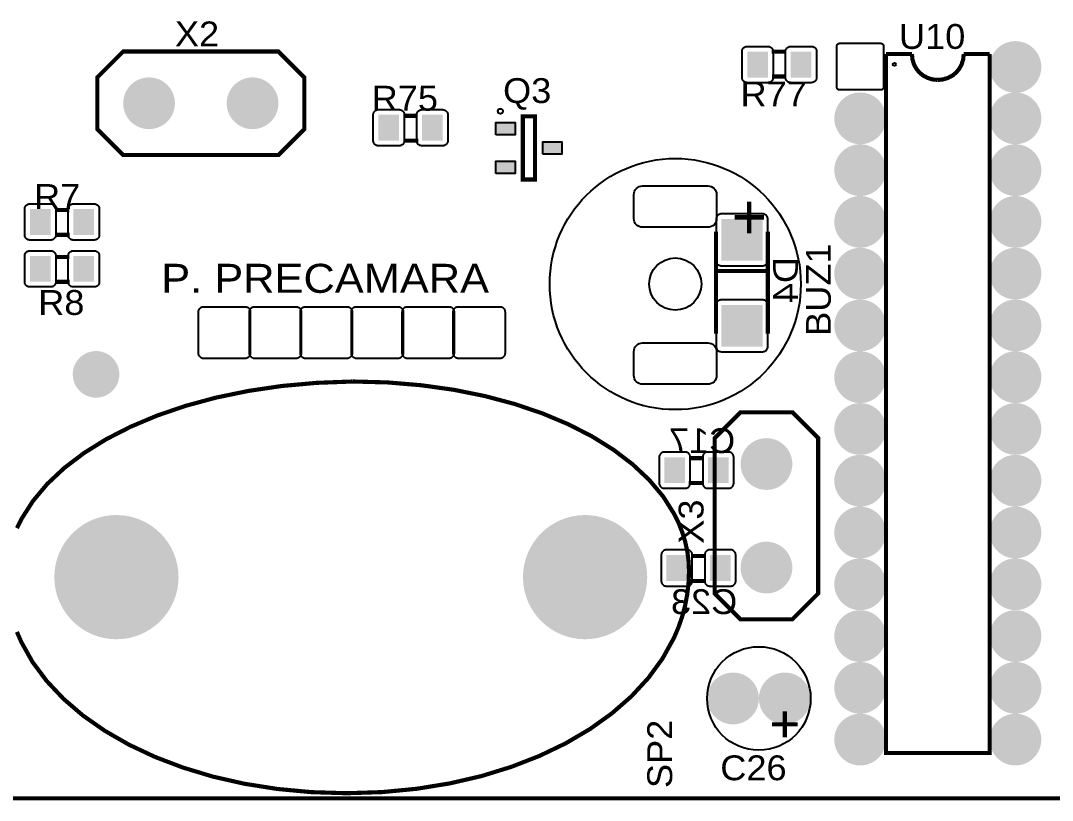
# Model space of a CAD drawing. Header units: inches. Extents: x 18.7 to 39.4, y 4.3 to 20.5.
# Drawn here: x 32.301 to 34.932, y 8.592 to 10.58 of the extents above; entities that cross this region are included whole.
import ezdxf

# ---------------------------------------------------------------- set-up
doc = ezdxf.new("R2010")
doc.units = ezdxf.units.IN
doc.header["$MEASUREMENT"] = 0
doc.styles.get("Standard").update_dxf_attribs({"font": 'arial.ttf'})

# ---------------------------------------------------------------- blocks, each defined once
blk = doc.blocks.new('RPAD')
blk.add_trace([(-0.5, -0.5), (-0.5, 0.5), (0.5, -0.5), (0.5, 0.5)])
blk = doc.blocks.new('EPAD')
at = {"const_width": 0.5}
blk.add_lwpolyline([(-0.25, 0, 1), (0.25, 0, 1)], format="xyb", close=True, dxfattribs=at)
blk = doc.blocks.new('NextionControlV4')
for points, const_width in [([(41.8232, 12.2592), (48.3286, 12.2592), (48.3286, 16.8025), (41.8232, 16.8025), (41.8232, 12.2592)], 0.008), ([(41.8232, 12.2592), (48.3286, 12.2592), (48.3286, 16.8025), (41.8232, 16.8025), (41.8232, 12.2592)], 0.008), ([(41.8232, 12.2592), (48.3286, 12.2592), (48.3286, 16.8025), (41.8232, 16.8025), (41.8232, 12.2592)], 0.008), ([(45.9425, 13.7017), (46.2425, 13.7017), (46.2925, 13.6517), (46.2925, 13.5517), (46.2425, 13.5017), (45.9425, 13.5017), (45.8925, 13.5517), (45.8925, 13.6517), (45.9425, 13.7017)], 0.008), ([(45.9425, 13.7017), (46.2425, 13.7017), (46.2925, 13.6517), (46.2925, 13.5517), (46.2425, 13.5017), (45.9425, 13.5017), (45.8925, 13.5517), (45.8925, 13.6517), (45.9425, 13.7017)], 0.008), ([(45.9425, 13.7017), (46.2425, 13.7017), (46.2925, 13.6517), (46.2925, 13.5517), (46.2425, 13.5017), (45.9425, 13.5017), (45.8925, 13.5517), (45.8925, 13.6517), (45.9425, 13.7017)], 0.008), ([(47.2233, 13.7015), (47.1953, 13.7015)], 0.008), ([(47.2233, 13.7015), (47.1953, 13.7015)], 0.008), ([(47.2233, 13.7015), (47.1953, 13.7015)], 0.008), ([(47.4165, 13.6968), (47.4165, 12.3468), (47.6165, 12.3468), (47.6165, 13.6968)], 0.008), ([(47.4165, 13.6968), (47.4665, 13.6968)], 0.008), ([(47.4165, 13.6968), (47.4165, 12.3468), (47.6165, 12.3468), (47.6165, 13.6968)], 0.008), ([(47.4165, 13.6968), (47.4665, 13.6968)], 0.008), ([(47.4165, 13.6968), (47.4165, 12.3468), (47.6165, 12.3468), (47.6165, 13.6968)], 0.008), ([(47.4165, 13.6968), (47.4665, 13.6968)], 0.008), ([(47.4665, 13.6968), (47.4675, 13.6866), (47.4703, 13.6771), (47.4749, 13.6686), (47.4809, 13.6612), (47.4883, 13.6552), (47.4968, 13.6507), (47.5063, 13.6478), (47.5165, 13.6468)], 0.008), ([(47.4665, 13.6968), (47.4675, 13.6866), (47.4703, 13.6771), (47.4749, 13.6686), (47.4809, 13.6612), (47.4883, 13.6552), (47.4968, 13.6507), (47.5063, 13.6478), (47.5165, 13.6468)], 0.008), ([(47.4665, 13.6968), (47.4675, 13.6866), (47.4703, 13.6771), (47.4749, 13.6686), (47.4809, 13.6612), (47.4883, 13.6552), (47.4968, 13.6507), (47.5063, 13.6478), (47.5165, 13.6468)], 0.008), ([(47.5665, 13.6968), (47.5655, 13.6866), (47.5626, 13.6771), (47.5581, 13.6686), (47.552, 13.6612), (47.5447, 13.6552), (47.5362, 13.6507), (47.5267, 13.6478), (47.5165, 13.6468)], 0.008), ([(47.5665, 13.6968), (47.5655, 13.6866), (47.5626, 13.6771), (47.5581, 13.6686), (47.552, 13.6612), (47.5447, 13.6552), (47.5362, 13.6507), (47.5267, 13.6478), (47.5165, 13.6468)], 0.008), ([(47.5665, 13.6968), (47.5655, 13.6866), (47.5626, 13.6771), (47.5581, 13.6686), (47.552, 13.6612), (47.5447, 13.6552), (47.5362, 13.6507), (47.5267, 13.6478), (47.5165, 13.6468)], 0.008), ([(47.6165, 13.6968), (47.5665, 13.6968)], 0.008), ([(47.6165, 13.6968), (47.5665, 13.6968)], 0.008), ([(47.6165, 13.6968), (47.5665, 13.6968)], 0.008), ([(47.2233, 13.6535), (47.1963, 13.6535)], 0.008), ([(47.2233, 13.6535), (47.1963, 13.6535)], 0.008), ([(47.2233, 13.6535), (47.1963, 13.6535)], 0.008), ([(46.4847, 13.5775), (46.5117, 13.5775)], 0.008), ([(46.4847, 13.5775), (46.5117, 13.5775)], 0.008), ([(46.4847, 13.5775), (46.5117, 13.5775)], 0.008), ([(46.7147, 13.4545), (46.7383, 13.4545), (46.7383, 13.5765), (46.7147, 13.5765), (46.7147, 13.4545)], 0.00787), ([(46.7147, 13.4545), (46.7383, 13.4545), (46.7383, 13.5765), (46.7147, 13.5765), (46.7147, 13.4545)], 0.00787), ([(46.7147, 13.4545), (46.7383, 13.4545), (46.7383, 13.5765), (46.7147, 13.5765), (46.7147, 13.4545)], 0.00787), ([(46.4847, 13.5295), (46.5127, 13.5295)], 0.008), ([(46.4847, 13.5295), (46.5127, 13.5295)], 0.008), ([(46.4847, 13.5295), (46.5127, 13.5295)], 0.008), ([(45.8114, 13.3955), (45.8384, 13.3955)], 0.008), ([(45.8114, 13.3955), (45.8384, 13.3955)], 0.008), ([(45.8114, 13.3955), (45.8384, 13.3955)], 0.008), ([(47.0881, 13.3539), (47.0881, 13.1569)], 0.008), ([(47.0881, 13.3539), (47.0881, 13.1569)], 0.008), ([(47.0881, 13.3539), (47.0881, 13.1569)], 0.008), ([(47.1881, 13.1569), (47.1881, 13.3539)], 0.008), ([(47.1881, 13.1569), (47.1881, 13.3539)], 0.008), ([(47.1881, 13.1569), (47.1881, 13.3539)], 0.008), ([(45.8114, 13.3475), (45.8394, 13.3475)], 0.008), ([(45.8114, 13.3475), (45.8394, 13.3475)], 0.008), ([(45.8114, 13.3475), (45.8394, 13.3475)], 0.008), ([(45.8114, 13.3049), (45.8384, 13.3049)], 0.008), ([(45.8114, 13.3049), (45.8384, 13.3049)], 0.008), ([(45.8114, 13.3049), (45.8384, 13.3049)], 0.008), ([(47.1881, 13.2779), (47.0881, 13.2779)], 0.008), ([(47.1881, 13.2779), (47.0881, 13.2779)], 0.008), ([(47.1881, 13.2779), (47.0881, 13.2779)], 0.008), ([(45.8114, 13.2569), (45.8394, 13.2569)], 0.008), ([(45.8114, 13.2569), (45.8394, 13.2569)], 0.008), ([(45.8114, 13.2569), (45.8394, 13.2569)], 0.008), ([(46.3862, 13.0643), (46.3163, 13.0617), (46.2488, 13.0556), (46.184, 13.046), (46.122, 13.0332), (46.0633, 13.0173), (46.0082, 12.9985), (45.9569, 12.9769), (45.9097, 12.9528), (45.8669, 12.9262), (45.8289, 12.8974), (45.7959, 12.8665), (45.7683, 12.8336), (45.7462, 12.799), (45.7374, 12.7811)], 0.008), ([(45.7372, 12.5806), (45.7459, 12.5607), (45.7676, 12.5221), (45.7949, 12.4856), (45.8274, 12.4512), (45.8648, 12.4191), (45.9069, 12.3897), (45.9533, 12.363), (46.0038, 12.3392), (46.058, 12.3186), (46.1156, 12.3012), (46.1763, 12.2874), (46.2399, 12.2773), (46.306, 12.2711), (46.3744, 12.269), (46.4431, 12.2712), (46.5096, 12.2776), (46.5735, 12.288), (46.6347, 12.3021), (46.6926, 12.32), (46.7471, 12.3412), (46.7979, 12.3656), (46.8446, 12.3931), (46.8869, 12.4234), (46.9246, 12.4563), (46.9573, 12.4917), (46.9847, 12.5293), (47.0066, 12.5689), (47.0154, 12.5895), (47.0226, 12.6104), (47.0283, 12.6318), (47.0324, 12.6536), (47.0349, 12.6757), (47.0358, 12.6982), (47.0349, 12.7173), (47.0325, 12.7362), (47.0284, 12.7548), (47.0228, 12.773), (47.0157, 12.7909), (47.0071, 12.8084), (46.9857, 12.8423), (46.9587, 12.8744), (46.9266, 12.9045), (46.8896, 12.9326), (46.848, 12.9585), (46.8021, 12.9819), (46.7523, 13.0028), (46.6987, 13.0209), (46.6418, 13.0361), (46.5818, 13.0482), (46.519, 13.057), (46.4537, 13.0625), (46.3862, 13.0643)], 0.008), ([(46.3862, 13.0643), (46.3163, 13.0617), (46.2488, 13.0556), (46.184, 13.046), (46.122, 13.0332), (46.0633, 13.0173), (46.0082, 12.9985), (45.9569, 12.9769), (45.9097, 12.9528), (45.8669, 12.9262), (45.8289, 12.8974), (45.7959, 12.8665), (45.7683, 12.8336), (45.7462, 12.799), (45.7374, 12.7811)], 0.008), ([(45.7372, 12.5806), (45.7459, 12.5607), (45.7676, 12.5221), (45.7949, 12.4856), (45.8274, 12.4512), (45.8648, 12.4191), (45.9069, 12.3897), (45.9533, 12.363), (46.0038, 12.3392), (46.058, 12.3186), (46.1156, 12.3012), (46.1763, 12.2874), (46.2399, 12.2773), (46.306, 12.2711), (46.3744, 12.269), (46.4431, 12.2712), (46.5096, 12.2776), (46.5735, 12.288), (46.6347, 12.3021), (46.6926, 12.32), (46.7471, 12.3412), (46.7979, 12.3656), (46.8446, 12.3931), (46.8869, 12.4234), (46.9246, 12.4563), (46.9573, 12.4917), (46.9847, 12.5293), (47.0066, 12.5689), (47.0154, 12.5895), (47.0226, 12.6104), (47.0283, 12.6318), (47.0324, 12.6536), (47.0349, 12.6757), (47.0358, 12.6982), (47.0349, 12.7173), (47.0325, 12.7362), (47.0284, 12.7548), (47.0228, 12.773), (47.0157, 12.7909), (47.0071, 12.8084), (46.9857, 12.8423), (46.9587, 12.8744), (46.9266, 12.9045), (46.8896, 12.9326), (46.848, 12.9585), (46.8021, 12.9819), (46.7523, 13.0028), (46.6987, 13.0209), (46.6418, 13.0361), (46.5818, 13.0482), (46.519, 13.057), (46.4537, 13.0625), (46.3862, 13.0643)], 0.008), ([(46.3862, 13.0643), (46.3163, 13.0617), (46.2488, 13.0556), (46.184, 13.046), (46.122, 13.0332), (46.0633, 13.0173), (46.0082, 12.9985), (45.9569, 12.9769), (45.9097, 12.9528), (45.8669, 12.9262), (45.8289, 12.8974), (45.7959, 12.8665), (45.7683, 12.8336), (45.7462, 12.799), (45.7374, 12.7811)], 0.008), ([(45.7372, 12.5806), (45.7459, 12.5607), (45.7676, 12.5221), (45.7949, 12.4856), (45.8274, 12.4512), (45.8648, 12.4191), (45.9069, 12.3897), (45.9533, 12.363), (46.0038, 12.3392), (46.058, 12.3186), (46.1156, 12.3012), (46.1763, 12.2874), (46.2399, 12.2773), (46.306, 12.2711), (46.3744, 12.269), (46.4431, 12.2712), (46.5096, 12.2776), (46.5735, 12.288), (46.6347, 12.3021), (46.6926, 12.32), (46.7471, 12.3412), (46.7979, 12.3656), (46.8446, 12.3931), (46.8869, 12.4234), (46.9246, 12.4563), (46.9573, 12.4917), (46.9847, 12.5293), (47.0066, 12.5689), (47.0154, 12.5895), (47.0226, 12.6104), (47.0283, 12.6318), (47.0324, 12.6536), (47.0349, 12.6757), (47.0358, 12.6982), (47.0349, 12.7173), (47.0325, 12.7362), (47.0284, 12.7548), (47.0228, 12.773), (47.0157, 12.7909), (47.0071, 12.8084), (46.9857, 12.8423), (46.9587, 12.8744), (46.9266, 12.9045), (46.8896, 12.9326), (46.848, 12.9585), (46.8021, 12.9819), (46.7523, 13.0028), (46.6987, 13.0209), (46.6418, 13.0361), (46.5818, 13.0482), (46.519, 13.057), (46.4537, 13.0625), (46.3862, 13.0643)], 0.008), ([(47.2854, 12.9549), (47.2854, 12.6549), (47.2354, 12.6049), (47.1354, 12.6049), (47.0854, 12.6549), (47.0854, 12.9549), (47.1354, 13.0049), (47.2354, 13.0049), (47.2854, 12.9549)], 0.008), ([(47.2854, 12.9549), (47.2854, 12.6549), (47.2354, 12.6049), (47.1354, 12.6049), (47.0854, 12.6549), (47.0854, 12.9549), (47.1354, 13.0049), (47.2354, 13.0049), (47.2854, 12.9549)], 0.008), ([(47.2854, 12.9549), (47.2854, 12.6549), (47.2354, 12.6049), (47.1354, 12.6049), (47.0854, 12.6549), (47.0854, 12.9549), (47.1354, 13.0049), (47.2354, 13.0049), (47.2854, 12.9549)], 0.008), ([(47.0632, 12.9161), (47.0362, 12.9161)], 0.008), ([(47.0632, 12.9161), (47.0362, 12.9161)], 0.008), ([(47.0632, 12.9161), (47.0362, 12.9161)], 0.008), ([(47.0632, 12.8681), (47.0352, 12.8681)], 0.008), ([(47.0632, 12.8681), (47.0352, 12.8681)], 0.008), ([(47.0632, 12.8681), (47.0352, 12.8681)], 0.008), ([(47.0671, 12.7271), (47.0401, 12.7271)], 0.008), ([(47.0671, 12.7271), (47.0401, 12.7271)], 0.008), ([(47.0671, 12.7271), (47.0401, 12.7271)], 0.008), ([(47.0671, 12.6791), (47.0391, 12.6791)], 0.008), ([(47.0671, 12.6791), (47.0391, 12.6791)], 0.008), ([(47.0671, 12.6791), (47.0391, 12.6791)], 0.008), ([(47.2208, 12.3771), (47.2208, 12.4271)], 0.008), ([(47.2208, 12.3771), (47.2208, 12.4271)], 0.008), ([(47.2208, 12.3771), (47.2208, 12.4271)], 0.008), ([(47.2458, 12.4021), (47.1958, 12.4021)], 0.008), ([(47.2458, 12.4021), (47.1958, 12.4021)], 0.008), ([(47.2458, 12.4021), (47.1958, 12.4021)], 0.008)]:
    blk.add_lwpolyline(points, dxfattribs=dict(const_width=const_width))
for points in [[(47.3265, 13.7176), (47.4065, 13.7176), (47.4075, 13.7175), (47.4084, 13.7172), (47.4093, 13.7167), (47.41, 13.7161), (47.4106, 13.7154), (47.4111, 13.7146), (47.4114, 13.7136), (47.4115, 13.7126), (47.4115, 13.6326), (47.4114, 13.6316), (47.4111, 13.6306), (47.4106, 13.6298), (47.41, 13.629), (47.4093, 13.6284), (47.4084, 13.628), (47.4075, 13.6277), (47.4065, 13.6276), (47.3265, 13.6276), (47.3255, 13.6277), (47.3245, 13.628), (47.3237, 13.6284), (47.3229, 13.629), (47.3223, 13.6298), (47.3219, 13.6306), (47.3216, 13.6316), (47.3215, 13.6326), (47.3215, 13.7126), (47.3216, 13.7136), (47.3219, 13.7146), (47.3223, 13.7154), (47.3229, 13.7161), (47.3237, 13.7167), (47.3245, 13.7172), (47.3255, 13.7175), (47.3265, 13.7176)], [(47.1883, 13.6415), (47.1483, 13.6415), (47.1473, 13.6416), (47.1463, 13.6417), (47.1453, 13.642), (47.1444, 13.6423), (47.1435, 13.6427), (47.1427, 13.6432), (47.1419, 13.6438), (47.1412, 13.6444), (47.1406, 13.6451), (47.14, 13.6459), (47.1395, 13.6467), (47.1391, 13.6476), (47.1387, 13.6485), (47.1385, 13.6495), (47.1384, 13.6505), (47.1383, 13.6515), (47.1383, 13.7015), (47.1384, 13.7026), (47.1385, 13.7036), (47.1387, 13.7045), (47.1391, 13.7055), (47.1395, 13.7063), (47.14, 13.7072), (47.1406, 13.7079), (47.1412, 13.7086), (47.1419, 13.7093), (47.1427, 13.7098), (47.1435, 13.7103), (47.1444, 13.7107), (47.1453, 13.7111), (47.1463, 13.7113), (47.1473, 13.7115), (47.1483, 13.7115), (47.1883, 13.7115), (47.1893, 13.7115), (47.1903, 13.7113), (47.1913, 13.7111), (47.1922, 13.7107), (47.1931, 13.7103), (47.1939, 13.7098), (47.1947, 13.7093), (47.1954, 13.7086), (47.1961, 13.7079), (47.1966, 13.7072), (47.1971, 13.7063), (47.1975, 13.7055), (47.1979, 13.7045), (47.1981, 13.7036), (47.1983, 13.7026), (47.1983, 13.7015), (47.1983, 13.6515), (47.1983, 13.6505), (47.1981, 13.6495), (47.1979, 13.6485), (47.1975, 13.6476), (47.1971, 13.6467), (47.1966, 13.6459), (47.1961, 13.6451), (47.1954, 13.6444), (47.1947, 13.6438), (47.1939, 13.6432), (47.1931, 13.6427), (47.1922, 13.6423), (47.1913, 13.642), (47.1903, 13.6417), (47.1893, 13.6416), (47.1883, 13.6415)], [(47.2723, 13.6415), (47.2323, 13.6415), (47.2313, 13.6416), (47.2303, 13.6417), (47.2293, 13.642), (47.2284, 13.6423), (47.2275, 13.6427), (47.2267, 13.6432), (47.2259, 13.6438), (47.2252, 13.6444), (47.2246, 13.6451), (47.224, 13.6459), (47.2235, 13.6467), (47.2231, 13.6476), (47.2227, 13.6485), (47.2225, 13.6495), (47.2224, 13.6505), (47.2223, 13.6515), (47.2223, 13.7015), (47.2224, 13.7026), (47.2225, 13.7036), (47.2227, 13.7045), (47.2231, 13.7055), (47.2235, 13.7063), (47.224, 13.7072), (47.2246, 13.7079), (47.2252, 13.7086), (47.2259, 13.7093), (47.2267, 13.7098), (47.2275, 13.7103), (47.2284, 13.7107), (47.2293, 13.7111), (47.2303, 13.7113), (47.2313, 13.7115), (47.2323, 13.7115), (47.2723, 13.7115), (47.2733, 13.7115), (47.2743, 13.7113), (47.2753, 13.7111), (47.2762, 13.7107), (47.2771, 13.7103), (47.2779, 13.7098), (47.2787, 13.7093), (47.2794, 13.7086), (47.2801, 13.7079), (47.2806, 13.7072), (47.2811, 13.7063), (47.2815, 13.7055), (47.2819, 13.7045), (47.2821, 13.7036), (47.2823, 13.7026), (47.2823, 13.7015), (47.2823, 13.6515), (47.2823, 13.6505), (47.2821, 13.6495), (47.2819, 13.6485), (47.2815, 13.6476), (47.2811, 13.6467), (47.2806, 13.6459), (47.2801, 13.6451), (47.2794, 13.6444), (47.2787, 13.6438), (47.2779, 13.6432), (47.2771, 13.6427), (47.2762, 13.6423), (47.2753, 13.642), (47.2743, 13.6417), (47.2733, 13.6416), (47.2723, 13.6415)], [(46.4357, 13.5895), (46.4757, 13.5895), (46.4767, 13.5894), (46.4777, 13.5893), (46.4787, 13.589), (46.4796, 13.5887), (46.4805, 13.5883), (46.4813, 13.5878), (46.4821, 13.5872), (46.4828, 13.5866), (46.4835, 13.5859), (46.484, 13.5851), (46.4845, 13.5843), (46.4849, 13.5834), (46.4853, 13.5825), (46.4855, 13.5815), (46.4857, 13.5805), (46.4857, 13.5795), (46.4857, 13.5295), (46.4857, 13.5284), (46.4855, 13.5274), (46.4853, 13.5265), (46.4849, 13.5255), (46.4845, 13.5247), (46.484, 13.5238), (46.4835, 13.5231), (46.4828, 13.5224), (46.4821, 13.5217), (46.4813, 13.5212), (46.4805, 13.5207), (46.4796, 13.5202), (46.4787, 13.5199), (46.4777, 13.5197), (46.4767, 13.5195), (46.4757, 13.5195), (46.4357, 13.5195), (46.4347, 13.5195), (46.4337, 13.5197), (46.4327, 13.5199), (46.4318, 13.5202), (46.4309, 13.5207), (46.4301, 13.5212), (46.4293, 13.5217), (46.4286, 13.5224), (46.428, 13.5231), (46.4274, 13.5238), (46.4269, 13.5247), (46.4265, 13.5255), (46.4261, 13.5265), (46.4259, 13.5274), (46.4258, 13.5284), (46.4257, 13.5295), (46.4257, 13.5795), (46.4258, 13.5805), (46.4259, 13.5815), (46.4261, 13.5825), (46.4265, 13.5834), (46.4269, 13.5843), (46.4274, 13.5851), (46.428, 13.5859), (46.4286, 13.5866), (46.4293, 13.5872), (46.4301, 13.5878), (46.4309, 13.5883), (46.4318, 13.5887), (46.4327, 13.589), (46.4337, 13.5893), (46.4347, 13.5894), (46.4357, 13.5895)], [(46.5197, 13.5895), (46.5597, 13.5895), (46.5607, 13.5894), (46.5617, 13.5893), (46.5627, 13.589), (46.5636, 13.5887), (46.5645, 13.5883), (46.5653, 13.5878), (46.5661, 13.5872), (46.5668, 13.5866), (46.5675, 13.5859), (46.568, 13.5851), (46.5685, 13.5843), (46.5689, 13.5834), (46.5693, 13.5825), (46.5695, 13.5815), (46.5697, 13.5805), (46.5697, 13.5795), (46.5697, 13.5295), (46.5697, 13.5284), (46.5695, 13.5274), (46.5693, 13.5265), (46.5689, 13.5255), (46.5685, 13.5247), (46.568, 13.5238), (46.5675, 13.5231), (46.5668, 13.5224), (46.5661, 13.5217), (46.5653, 13.5212), (46.5645, 13.5207), (46.5636, 13.5202), (46.5627, 13.5199), (46.5617, 13.5197), (46.5607, 13.5195), (46.5597, 13.5195), (46.5197, 13.5195), (46.5187, 13.5195), (46.5177, 13.5197), (46.5167, 13.5199), (46.5158, 13.5202), (46.5149, 13.5207), (46.5141, 13.5212), (46.5133, 13.5217), (46.5126, 13.5224), (46.512, 13.5231), (46.5114, 13.5238), (46.5109, 13.5247), (46.5105, 13.5255), (46.5101, 13.5265), (46.5099, 13.5274), (46.5098, 13.5284), (46.5097, 13.5295), (46.5097, 13.5795), (46.5098, 13.5805), (46.5099, 13.5815), (46.5101, 13.5825), (46.5105, 13.5834), (46.5109, 13.5843), (46.5114, 13.5851), (46.512, 13.5859), (46.5126, 13.5866), (46.5133, 13.5872), (46.5141, 13.5878), (46.5149, 13.5883), (46.5158, 13.5887), (46.5167, 13.589), (46.5177, 13.5893), (46.5187, 13.5894), (46.5197, 13.5895)], [(46.6627, 13.5409), (46.6627, 13.5649), (46.6997, 13.5649), (46.6997, 13.5409), (46.6627, 13.5409)], [(46.7533, 13.5035), (46.7533, 13.5275), (46.7903, 13.5275), (46.7903, 13.5035), (46.7533, 13.5035)], [(46.6627, 13.4661), (46.6627, 13.4901), (46.6997, 13.4901), (46.6997, 13.4661), (46.6627, 13.4661)], [(47.0892, 13.4251), (47.0892, 13.3791), (47.0888, 13.3756), (47.0878, 13.3724), (47.0863, 13.3695), (47.0842, 13.367), (47.0817, 13.365), (47.0788, 13.3634), (47.0756, 13.3624), (47.0722, 13.3621), (46.9462, 13.3621), (46.9427, 13.3624), (46.9395, 13.3634), (46.9366, 13.365), (46.9341, 13.367), (46.932, 13.3695), (46.9305, 13.3724), (46.9295, 13.3756), (46.9292, 13.3791), (46.9292, 13.4251), (46.9295, 13.4286), (46.9305, 13.4318), (46.932, 13.4347), (46.9341, 13.4372), (46.9366, 13.4392), (46.9395, 13.4408), (46.9427, 13.4418), (46.9462, 13.4421), (47.0722, 13.4421), (47.0756, 13.4418), (47.0788, 13.4408), (47.0817, 13.4392), (47.0842, 13.4372), (47.0863, 13.4347), (47.0878, 13.4318), (47.0888, 13.4286), (47.0892, 13.4251)], [(45.7624, 13.4075), (45.8024, 13.4075), (45.8034, 13.4074), (45.8044, 13.4073), (45.8054, 13.407), (45.8063, 13.4067), (45.8072, 13.4063), (45.808, 13.4058), (45.8088, 13.4052), (45.8095, 13.4046), (45.8101, 13.4039), (45.8107, 13.4031), (45.8112, 13.4023), (45.8116, 13.4014), (45.8119, 13.4005), (45.8122, 13.3995), (45.8123, 13.3985), (45.8124, 13.3975), (45.8124, 13.3475), (45.8123, 13.3464), (45.8122, 13.3454), (45.8119, 13.3445), (45.8116, 13.3435), (45.8112, 13.3427), (45.8107, 13.3418), (45.8101, 13.3411), (45.8095, 13.3404), (45.8088, 13.3397), (45.808, 13.3391), (45.8072, 13.3387), (45.8063, 13.3382), (45.8054, 13.3379), (45.8044, 13.3377), (45.8034, 13.3375), (45.8024, 13.3375), (45.7624, 13.3375), (45.7613, 13.3375), (45.7603, 13.3377), (45.7594, 13.3379), (45.7584, 13.3382), (45.7576, 13.3387), (45.7567, 13.3391), (45.756, 13.3397), (45.7553, 13.3404), (45.7546, 13.3411), (45.7541, 13.3418), (45.7536, 13.3427), (45.7531, 13.3435), (45.7528, 13.3445), (45.7526, 13.3454), (45.7524, 13.3464), (45.7524, 13.3475), (45.7524, 13.3975), (45.7524, 13.3985), (45.7526, 13.3995), (45.7528, 13.4005), (45.7531, 13.4014), (45.7536, 13.4023), (45.7541, 13.4031), (45.7546, 13.4039), (45.7553, 13.4046), (45.756, 13.4052), (45.7567, 13.4058), (45.7576, 13.4063), (45.7584, 13.4067), (45.7594, 13.407), (45.7603, 13.4073), (45.7613, 13.4074), (45.7624, 13.4075)], [(45.8464, 13.4075), (45.8864, 13.4075), (45.8874, 13.4074), (45.8884, 13.4073), (45.8894, 13.407), (45.8903, 13.4067), (45.8912, 13.4063), (45.892, 13.4058), (45.8928, 13.4052), (45.8935, 13.4046), (45.8941, 13.4039), (45.8947, 13.4031), (45.8952, 13.4023), (45.8956, 13.4014), (45.8959, 13.4005), (45.8962, 13.3995), (45.8963, 13.3985), (45.8964, 13.3975), (45.8964, 13.3475), (45.8963, 13.3464), (45.8962, 13.3454), (45.8959, 13.3445), (45.8956, 13.3435), (45.8952, 13.3427), (45.8947, 13.3418), (45.8941, 13.3411), (45.8935, 13.3404), (45.8928, 13.3397), (45.892, 13.3391), (45.8912, 13.3387), (45.8903, 13.3382), (45.8894, 13.3379), (45.8884, 13.3377), (45.8874, 13.3375), (45.8864, 13.3375), (45.8464, 13.3375), (45.8453, 13.3375), (45.8443, 13.3377), (45.8434, 13.3379), (45.8424, 13.3382), (45.8416, 13.3387), (45.8407, 13.3391), (45.84, 13.3397), (45.8393, 13.3404), (45.8386, 13.3411), (45.8381, 13.3418), (45.8376, 13.3427), (45.8371, 13.3435), (45.8368, 13.3445), (45.8366, 13.3454), (45.8364, 13.3464), (45.8364, 13.3475), (45.8364, 13.3975), (45.8364, 13.3985), (45.8366, 13.3995), (45.8368, 13.4005), (45.8371, 13.4014), (45.8376, 13.4023), (45.8381, 13.4031), (45.8386, 13.4039), (45.8393, 13.4046), (45.84, 13.4052), (45.8407, 13.4058), (45.8416, 13.4063), (45.8424, 13.4067), (45.8434, 13.407), (45.8443, 13.4073), (45.8453, 13.4074), (45.8464, 13.4075)], [(47.1881, 13.2979), (47.1881, 13.3779), (47.1881, 13.379), (47.1879, 13.38), (47.1877, 13.3809), (47.1874, 13.3819), (47.1869, 13.3828), (47.1864, 13.3836), (47.1859, 13.3843), (47.1852, 13.385), (47.1845, 13.3857), (47.1838, 13.3863), (47.1829, 13.3868), (47.1821, 13.3872), (47.1811, 13.3875), (47.1802, 13.3877), (47.1792, 13.3879), (47.1781, 13.3879), (47.0981, 13.3879), (47.0971, 13.3879), (47.0961, 13.3877), (47.0951, 13.3875), (47.0942, 13.3872), (47.0933, 13.3868), (47.0925, 13.3863), (47.0917, 13.3857), (47.091, 13.385), (47.0904, 13.3843), (47.0898, 13.3836), (47.0893, 13.3828), (47.0889, 13.3819), (47.0886, 13.3809), (47.0883, 13.38), (47.0882, 13.379), (47.0881, 13.3779), (47.0881, 13.2979), (47.0882, 13.2969), (47.0883, 13.2959), (47.0886, 13.2949), (47.0889, 13.294), (47.0893, 13.2931), (47.0898, 13.2923), (47.0904, 13.2915), (47.091, 13.2908), (47.0917, 13.2902), (47.0925, 13.2896), (47.0933, 13.2891), (47.0942, 13.2887), (47.0951, 13.2884), (47.0961, 13.2881), (47.0971, 13.288), (47.0981, 13.2879), (47.1781, 13.2879), (47.1792, 13.288), (47.1802, 13.2881), (47.1811, 13.2884), (47.1821, 13.2887), (47.1829, 13.2891), (47.1838, 13.2896), (47.1845, 13.2902), (47.1852, 13.2908), (47.1859, 13.2915), (47.1864, 13.2923), (47.1869, 13.2931), (47.1874, 13.294), (47.1877, 13.2949), (47.1879, 13.2959), (47.1881, 13.2969), (47.1881, 13.2979)], [(45.7624, 13.3169), (45.8024, 13.3169), (45.8034, 13.3169), (45.8044, 13.3167), (45.8054, 13.3165), (45.8063, 13.3161), (45.8072, 13.3157), (45.808, 13.3152), (45.8088, 13.3147), (45.8095, 13.314), (45.8101, 13.3133), (45.8107, 13.3126), (45.8112, 13.3117), (45.8116, 13.3109), (45.8119, 13.3099), (45.8122, 13.309), (45.8123, 13.308), (45.8124, 13.3069), (45.8124, 13.2569), (45.8123, 13.2559), (45.8122, 13.2549), (45.8119, 13.2539), (45.8116, 13.253), (45.8112, 13.2521), (45.8107, 13.2513), (45.8101, 13.2505), (45.8095, 13.2498), (45.8088, 13.2492), (45.808, 13.2486), (45.8072, 13.2481), (45.8063, 13.2477), (45.8054, 13.2474), (45.8044, 13.2471), (45.8034, 13.247), (45.8024, 13.2469), (45.7624, 13.2469), (45.7613, 13.247), (45.7603, 13.2471), (45.7594, 13.2474), (45.7584, 13.2477), (45.7576, 13.2481), (45.7567, 13.2486), (45.756, 13.2492), (45.7553, 13.2498), (45.7546, 13.2505), (45.7541, 13.2513), (45.7536, 13.2521), (45.7531, 13.253), (45.7528, 13.2539), (45.7526, 13.2549), (45.7524, 13.2559), (45.7524, 13.2569), (45.7524, 13.3069), (45.7524, 13.308), (45.7526, 13.309), (45.7528, 13.3099), (45.7531, 13.3109), (45.7536, 13.3117), (45.7541, 13.3126), (45.7546, 13.3133), (45.7553, 13.314), (45.756, 13.3147), (45.7567, 13.3152), (45.7576, 13.3157), (45.7584, 13.3161), (45.7594, 13.3165), (45.7603, 13.3167), (45.7613, 13.3169), (45.7624, 13.3169)], [(45.8464, 13.3169), (45.8864, 13.3169), (45.8874, 13.3169), (45.8884, 13.3167), (45.8894, 13.3165), (45.8903, 13.3161), (45.8912, 13.3157), (45.892, 13.3152), (45.8928, 13.3147), (45.8935, 13.314), (45.8941, 13.3133), (45.8947, 13.3126), (45.8952, 13.3117), (45.8956, 13.3109), (45.8959, 13.3099), (45.8962, 13.309), (45.8963, 13.308), (45.8964, 13.3069), (45.8964, 13.2569), (45.8963, 13.2559), (45.8962, 13.2549), (45.8959, 13.2539), (45.8956, 13.253), (45.8952, 13.2521), (45.8947, 13.2513), (45.8941, 13.2505), (45.8935, 13.2498), (45.8928, 13.2492), (45.892, 13.2486), (45.8912, 13.2481), (45.8903, 13.2477), (45.8894, 13.2474), (45.8884, 13.2471), (45.8874, 13.247), (45.8864, 13.2469), (45.8464, 13.2469), (45.8453, 13.247), (45.8443, 13.2471), (45.8434, 13.2474), (45.8424, 13.2477), (45.8416, 13.2481), (45.8407, 13.2486), (45.84, 13.2492), (45.8393, 13.2498), (45.8386, 13.2505), (45.8381, 13.2513), (45.8376, 13.2521), (45.8371, 13.253), (45.8368, 13.2539), (45.8366, 13.2549), (45.8364, 13.2559), (45.8364, 13.2569), (45.8364, 13.3069), (45.8364, 13.308), (45.8366, 13.309), (45.8368, 13.3099), (45.8371, 13.3109), (45.8376, 13.3117), (45.8381, 13.3126), (45.8386, 13.3133), (45.8393, 13.314), (45.84, 13.3147), (45.8407, 13.3152), (45.8416, 13.3157), (45.8424, 13.3161), (45.8434, 13.3165), (45.8443, 13.3167), (45.8453, 13.3169), (45.8464, 13.3169)], [(47.1881, 13.1319), (47.1881, 13.2119), (47.1881, 13.213), (47.1879, 13.214), (47.1877, 13.2149), (47.1874, 13.2159), (47.1869, 13.2168), (47.1864, 13.2176), (47.1859, 13.2183), (47.1852, 13.219), (47.1845, 13.2197), (47.1838, 13.2203), (47.1829, 13.2208), (47.1821, 13.2212), (47.1811, 13.2215), (47.1802, 13.2217), (47.1792, 13.2219), (47.1781, 13.2219), (47.0981, 13.2219), (47.0971, 13.2219), (47.0961, 13.2217), (47.0951, 13.2215), (47.0942, 13.2212), (47.0933, 13.2208), (47.0925, 13.2203), (47.0917, 13.2197), (47.091, 13.219), (47.0904, 13.2183), (47.0898, 13.2176), (47.0893, 13.2168), (47.0889, 13.2159), (47.0886, 13.2149), (47.0883, 13.214), (47.0882, 13.213), (47.0881, 13.2119), (47.0881, 13.1319), (47.0882, 13.1309), (47.0883, 13.1299), (47.0886, 13.1289), (47.0889, 13.128), (47.0893, 13.1271), (47.0898, 13.1263), (47.0904, 13.1255), (47.091, 13.1248), (47.0917, 13.1242), (47.0925, 13.1236), (47.0933, 13.1231), (47.0942, 13.1227), (47.0951, 13.1224), (47.0961, 13.1221), (47.0971, 13.122), (47.0981, 13.1219), (47.1781, 13.1219), (47.1792, 13.122), (47.1802, 13.1221), (47.1811, 13.1224), (47.1821, 13.1227), (47.1829, 13.1231), (47.1838, 13.1236), (47.1845, 13.1242), (47.1852, 13.1248), (47.1859, 13.1255), (47.1864, 13.1263), (47.1869, 13.1271), (47.1874, 13.128), (47.1877, 13.1289), (47.1879, 13.1299), (47.1881, 13.1309), (47.1881, 13.1319)], [(46.1781, 13.1088), (46.0981, 13.1088), (46.0971, 13.1089), (46.0961, 13.109), (46.0951, 13.1092), (46.0942, 13.1096), (46.0933, 13.11), (46.0925, 13.1105), (46.0917, 13.1111), (46.091, 13.1117), (46.0904, 13.1124), (46.0898, 13.1132), (46.0893, 13.114), (46.0889, 13.1149), (46.0886, 13.1158), (46.0883, 13.1168), (46.0882, 13.1178), (46.0881, 13.1188), (46.0881, 13.1988), (46.0882, 13.1998), (46.0883, 13.2008), (46.0886, 13.2018), (46.0889, 13.2027), (46.0893, 13.2036), (46.0898, 13.2044), (46.0904, 13.2052), (46.091, 13.2059), (46.0917, 13.2066), (46.0925, 13.2071), (46.0933, 13.2076), (46.0942, 13.208), (46.0951, 13.2084), (46.0961, 13.2086), (46.0971, 13.2088), (46.0981, 13.2088), (46.1781, 13.2088), (46.1792, 13.2088), (46.1802, 13.2086), (46.1811, 13.2084), (46.1821, 13.208), (46.1829, 13.2076), (46.1838, 13.2071), (46.1845, 13.2066), (46.1852, 13.2059), (46.1859, 13.2052), (46.1864, 13.2044), (46.1869, 13.2036), (46.1874, 13.2027), (46.1877, 13.2018), (46.1879, 13.2008), (46.1881, 13.1998), (46.1881, 13.1988), (46.1881, 13.1188), (46.1881, 13.1178), (46.1879, 13.1168), (46.1877, 13.1158), (46.1874, 13.1149), (46.1869, 13.114), (46.1864, 13.1132), (46.1859, 13.1124), (46.1852, 13.1117), (46.1845, 13.1111), (46.1838, 13.1105), (46.1829, 13.11), (46.1821, 13.1096), (46.1811, 13.1092), (46.1802, 13.109), (46.1792, 13.1089), (46.1781, 13.1088)], [(46.2766, 13.1088), (46.1966, 13.1088), (46.1955, 13.1089), (46.1945, 13.109), (46.1935, 13.1092), (46.1926, 13.1096), (46.1917, 13.11), (46.1909, 13.1105), (46.1902, 13.1111), (46.1894, 13.1117), (46.1888, 13.1124), (46.1882, 13.1132), (46.1877, 13.114), (46.1873, 13.1149), (46.187, 13.1158), (46.1868, 13.1168), (46.1866, 13.1178), (46.1866, 13.1188), (46.1866, 13.1988), (46.1866, 13.1998), (46.1868, 13.2008), (46.187, 13.2018), (46.1873, 13.2027), (46.1877, 13.2036), (46.1882, 13.2044), (46.1888, 13.2052), (46.1894, 13.2059), (46.1902, 13.2066), (46.1909, 13.2071), (46.1917, 13.2076), (46.1926, 13.208), (46.1935, 13.2084), (46.1945, 13.2086), (46.1955, 13.2088), (46.1966, 13.2088), (46.2766, 13.2088), (46.2776, 13.2088), (46.2786, 13.2086), (46.2796, 13.2084), (46.2805, 13.208), (46.2814, 13.2076), (46.2822, 13.2071), (46.283, 13.2066), (46.2837, 13.2059), (46.2843, 13.2052), (46.2849, 13.2044), (46.2854, 13.2036), (46.2858, 13.2027), (46.2861, 13.2018), (46.2864, 13.2008), (46.2865, 13.1998), (46.2866, 13.1988), (46.2866, 13.1188), (46.2865, 13.1178), (46.2864, 13.1168), (46.2861, 13.1158), (46.2858, 13.1149), (46.2854, 13.114), (46.2849, 13.1132), (46.2843, 13.1124), (46.2837, 13.1117), (46.283, 13.1111), (46.2822, 13.1105), (46.2814, 13.11), (46.2805, 13.1096), (46.2796, 13.1092), (46.2786, 13.109), (46.2776, 13.1089), (46.2766, 13.1088)], [(46.375, 13.1088), (46.295, 13.1088), (46.2939, 13.1089), (46.2929, 13.109), (46.292, 13.1092), (46.291, 13.1096), (46.2902, 13.11), (46.2893, 13.1105), (46.2886, 13.1111), (46.2879, 13.1117), (46.2872, 13.1124), (46.2867, 13.1132), (46.2862, 13.114), (46.2858, 13.1149), (46.2854, 13.1158), (46.2852, 13.1168), (46.285, 13.1178), (46.285, 13.1188), (46.285, 13.1988), (46.285, 13.1998), (46.2852, 13.2008), (46.2854, 13.2018), (46.2858, 13.2027), (46.2862, 13.2036), (46.2867, 13.2044), (46.2872, 13.2052), (46.2879, 13.2059), (46.2886, 13.2066), (46.2893, 13.2071), (46.2902, 13.2076), (46.291, 13.208), (46.292, 13.2084), (46.2929, 13.2086), (46.2939, 13.2088), (46.295, 13.2088), (46.375, 13.2088), (46.376, 13.2088), (46.377, 13.2086), (46.378, 13.2084), (46.3789, 13.208), (46.3798, 13.2076), (46.3806, 13.2071), (46.3814, 13.2066), (46.3821, 13.2059), (46.3827, 13.2052), (46.3833, 13.2044), (46.3838, 13.2036), (46.3842, 13.2027), (46.3845, 13.2018), (46.3848, 13.2008), (46.3849, 13.1998), (46.385, 13.1988), (46.385, 13.1188), (46.3849, 13.1178), (46.3848, 13.1168), (46.3845, 13.1158), (46.3842, 13.1149), (46.3838, 13.114), (46.3833, 13.1132), (46.3827, 13.1124), (46.3821, 13.1117), (46.3814, 13.1111), (46.3806, 13.1105), (46.3798, 13.11), (46.3789, 13.1096), (46.378, 13.1092), (46.377, 13.109), (46.376, 13.1089), (46.375, 13.1088)], [(46.4734, 13.1088), (46.3934, 13.1088), (46.3924, 13.1089), (46.3914, 13.109), (46.3904, 13.1092), (46.3895, 13.1096), (46.3886, 13.11), (46.3878, 13.1105), (46.387, 13.1111), (46.3863, 13.1117), (46.3857, 13.1124), (46.3851, 13.1132), (46.3846, 13.114), (46.3842, 13.1149), (46.3838, 13.1158), (46.3836, 13.1168), (46.3835, 13.1178), (46.3834, 13.1188), (46.3834, 13.1988), (46.3835, 13.1998), (46.3836, 13.2008), (46.3838, 13.2018), (46.3842, 13.2027), (46.3846, 13.2036), (46.3851, 13.2044), (46.3857, 13.2052), (46.3863, 13.2059), (46.387, 13.2066), (46.3878, 13.2071), (46.3886, 13.2076), (46.3895, 13.208), (46.3904, 13.2084), (46.3914, 13.2086), (46.3924, 13.2088), (46.3934, 13.2088), (46.4734, 13.2088), (46.4744, 13.2088), (46.4755, 13.2086), (46.4764, 13.2084), (46.4773, 13.208), (46.4782, 13.2076), (46.479, 13.2071), (46.4798, 13.2066), (46.4805, 13.2059), (46.4812, 13.2052), (46.4817, 13.2044), (46.4822, 13.2036), (46.4826, 13.2027), (46.483, 13.2018), (46.4832, 13.2008), (46.4834, 13.1998), (46.4834, 13.1988), (46.4834, 13.1188), (46.4834, 13.1178), (46.4832, 13.1168), (46.483, 13.1158), (46.4826, 13.1149), (46.4822, 13.114), (46.4817, 13.1132), (46.4812, 13.1124), (46.4805, 13.1117), (46.4798, 13.1111), (46.479, 13.1105), (46.4782, 13.11), (46.4773, 13.1096), (46.4764, 13.1092), (46.4755, 13.109), (46.4744, 13.1089), (46.4734, 13.1088)], [(46.5718, 13.1088), (46.4918, 13.1088), (46.4908, 13.1089), (46.4898, 13.109), (46.4888, 13.1092), (46.4879, 13.1096), (46.487, 13.11), (46.4862, 13.1105), (46.4854, 13.1111), (46.4847, 13.1117), (46.4841, 13.1124), (46.4835, 13.1132), (46.483, 13.114), (46.4826, 13.1149), (46.4823, 13.1158), (46.482, 13.1168), (46.4819, 13.1178), (46.4818, 13.1188), (46.4818, 13.1988), (46.4819, 13.1998), (46.482, 13.2008), (46.4823, 13.2018), (46.4826, 13.2027), (46.483, 13.2036), (46.4835, 13.2044), (46.4841, 13.2052), (46.4847, 13.2059), (46.4854, 13.2066), (46.4862, 13.2071), (46.487, 13.2076), (46.4879, 13.208), (46.4888, 13.2084), (46.4898, 13.2086), (46.4908, 13.2088), (46.4918, 13.2088), (46.5718, 13.2088), (46.5729, 13.2088), (46.5739, 13.2086), (46.5748, 13.2084), (46.5758, 13.208), (46.5766, 13.2076), (46.5775, 13.2071), (46.5782, 13.2066), (46.5789, 13.2059), (46.5796, 13.2052), (46.5802, 13.2044), (46.5806, 13.2036), (46.5811, 13.2027), (46.5814, 13.2018), (46.5816, 13.2008), (46.5818, 13.1998), (46.5818, 13.1988), (46.5818, 13.1188), (46.5818, 13.1178), (46.5816, 13.1168), (46.5814, 13.1158), (46.5811, 13.1149), (46.5806, 13.114), (46.5802, 13.1132), (46.5796, 13.1124), (46.5789, 13.1117), (46.5782, 13.1111), (46.5775, 13.1105), (46.5766, 13.11), (46.5758, 13.1096), (46.5748, 13.1092), (46.5739, 13.109), (46.5729, 13.1089), (46.5718, 13.1088)], [(46.6703, 13.1088), (46.5903, 13.1088), (46.5892, 13.1089), (46.5882, 13.109), (46.5872, 13.1092), (46.5863, 13.1096), (46.5854, 13.11), (46.5846, 13.1105), (46.5839, 13.1111), (46.5831, 13.1117), (46.5825, 13.1124), (46.5819, 13.1132), (46.5814, 13.114), (46.581, 13.1149), (46.5807, 13.1158), (46.5805, 13.1168), (46.5803, 13.1178), (46.5803, 13.1188), (46.5803, 13.1988), (46.5803, 13.1998), (46.5805, 13.2008), (46.5807, 13.2018), (46.581, 13.2027), (46.5814, 13.2036), (46.5819, 13.2044), (46.5825, 13.2052), (46.5831, 13.2059), (46.5839, 13.2066), (46.5846, 13.2071), (46.5854, 13.2076), (46.5863, 13.208), (46.5872, 13.2084), (46.5882, 13.2086), (46.5892, 13.2088), (46.5903, 13.2088), (46.6703, 13.2088), (46.6713, 13.2088), (46.6723, 13.2086), (46.6733, 13.2084), (46.6742, 13.208), (46.6751, 13.2076), (46.6759, 13.2071), (46.6767, 13.2066), (46.6774, 13.2059), (46.678, 13.2052), (46.6786, 13.2044), (46.6791, 13.2036), (46.6795, 13.2027), (46.6798, 13.2018), (46.6801, 13.2008), (46.6802, 13.1998), (46.6803, 13.1988), (46.6803, 13.1188), (46.6802, 13.1178), (46.6801, 13.1168), (46.6798, 13.1158), (46.6795, 13.1149), (46.6791, 13.114), (46.6786, 13.1132), (46.678, 13.1124), (46.6774, 13.1117), (46.6767, 13.1111), (46.6759, 13.1105), (46.6751, 13.11), (46.6742, 13.1096), (46.6733, 13.1092), (46.6723, 13.109), (46.6713, 13.1089), (46.6703, 13.1088)], [(47.0892, 13.1219), (47.0892, 13.0759), (47.0888, 13.0725), (47.0878, 13.0693), (47.0863, 13.0664), (47.0842, 13.0639), (47.0817, 13.0618), (47.0788, 13.0603), (47.0756, 13.0593), (47.0722, 13.0589), (46.9462, 13.0589), (46.9427, 13.0593), (46.9395, 13.0603), (46.9366, 13.0618), (46.9341, 13.0639), (46.932, 13.0664), (46.9305, 13.0693), (46.9295, 13.0725), (46.9292, 13.0759), (46.9292, 13.1219), (46.9295, 13.1254), (46.9305, 13.1286), (46.932, 13.1315), (46.9341, 13.134), (46.9366, 13.1361), (46.9395, 13.1376), (46.9427, 13.1386), (46.9462, 13.1389), (47.0722, 13.1389), (47.0756, 13.1386), (47.0788, 13.1376), (47.0817, 13.1361), (47.0842, 13.134), (47.0863, 13.1315), (47.0878, 13.1286), (47.0888, 13.1254), (47.0892, 13.1219)], [(47.0282, 12.9281), (46.9882, 12.9281), (46.9872, 12.928), (46.9862, 12.9279), (46.9852, 12.9276), (46.9843, 12.9273), (46.9834, 12.9269), (46.9826, 12.9264), (46.9818, 12.9258), (46.9811, 12.9252), (46.9805, 12.9245), (46.9799, 12.9237), (46.9794, 12.9229), (46.979, 12.922), (46.9787, 12.9211), (46.9784, 12.9201), (46.9783, 12.9191), (46.9782, 12.9181), (46.9782, 12.8681), (46.9783, 12.867), (46.9784, 12.866), (46.9787, 12.865), (46.979, 12.8641), (46.9794, 12.8632), (46.9799, 12.8624), (46.9805, 12.8617), (46.9811, 12.8609), (46.9818, 12.8603), (46.9826, 12.8597), (46.9834, 12.8592), (46.9843, 12.8588), (46.9852, 12.8585), (46.9862, 12.8583), (46.9872, 12.8581), (46.9882, 12.8581), (47.0282, 12.8581), (47.0292, 12.8581), (47.0303, 12.8583), (47.0312, 12.8585), (47.0321, 12.8588), (47.033, 12.8592), (47.0338, 12.8597), (47.0346, 12.8603), (47.0353, 12.8609), (47.036, 12.8617), (47.0365, 12.8624), (47.037, 12.8632), (47.0374, 12.8641), (47.0378, 12.865), (47.038, 12.866), (47.0382, 12.867), (47.0382, 12.8681), (47.0382, 12.9181), (47.0382, 12.9191), (47.038, 12.9201), (47.0378, 12.9211), (47.0374, 12.922), (47.037, 12.9229), (47.0365, 12.9237), (47.036, 12.9245), (47.0353, 12.9252), (47.0346, 12.9258), (47.0338, 12.9264), (47.033, 12.9269), (47.0321, 12.9273), (47.0312, 12.9276), (47.0303, 12.9279), (47.0292, 12.928), (47.0282, 12.9281)], [(47.1122, 12.9281), (47.0722, 12.9281), (47.0712, 12.928), (47.0702, 12.9279), (47.0692, 12.9276), (47.0683, 12.9273), (47.0674, 12.9269), (47.0666, 12.9264), (47.0658, 12.9258), (47.0651, 12.9252), (47.0645, 12.9245), (47.0639, 12.9237), (47.0634, 12.9229), (47.063, 12.922), (47.0627, 12.9211), (47.0624, 12.9201), (47.0623, 12.9191), (47.0622, 12.9181), (47.0622, 12.8681), (47.0623, 12.867), (47.0624, 12.866), (47.0627, 12.865), (47.063, 12.8641), (47.0634, 12.8632), (47.0639, 12.8624), (47.0645, 12.8617), (47.0651, 12.8609), (47.0658, 12.8603), (47.0666, 12.8597), (47.0674, 12.8592), (47.0683, 12.8588), (47.0692, 12.8585), (47.0702, 12.8583), (47.0712, 12.8581), (47.0722, 12.8581), (47.1122, 12.8581), (47.1132, 12.8581), (47.1143, 12.8583), (47.1152, 12.8585), (47.1161, 12.8588), (47.117, 12.8592), (47.1178, 12.8597), (47.1186, 12.8603), (47.1193, 12.8609), (47.12, 12.8617), (47.1205, 12.8624), (47.121, 12.8632), (47.1214, 12.8641), (47.1218, 12.865), (47.122, 12.866), (47.1222, 12.867), (47.1222, 12.8681), (47.1222, 12.9181), (47.1222, 12.9191), (47.122, 12.9201), (47.1218, 12.9211), (47.1214, 12.922), (47.121, 12.9229), (47.1205, 12.9237), (47.12, 12.9245), (47.1193, 12.9252), (47.1186, 12.9258), (47.1178, 12.9264), (47.117, 12.9269), (47.1161, 12.9273), (47.1152, 12.9276), (47.1143, 12.9279), (47.1132, 12.928), (47.1122, 12.9281)], [(47.0321, 12.7391), (46.9921, 12.7391), (46.9911, 12.739), (46.9901, 12.7389), (46.9891, 12.7386), (46.9882, 12.7383), (46.9873, 12.7379), (46.9865, 12.7374), (46.9857, 12.7368), (46.985, 12.7362), (46.9844, 12.7355), (46.9838, 12.7347), (46.9833, 12.7339), (46.9829, 12.733), (46.9826, 12.7321), (46.9823, 12.7311), (46.9822, 12.7301), (46.9821, 12.7291), (46.9821, 12.6791), (46.9822, 12.678), (46.9823, 12.677), (46.9826, 12.6761), (46.9829, 12.6751), (46.9833, 12.6743), (46.9838, 12.6734), (46.9844, 12.6727), (46.985, 12.672), (46.9857, 12.6713), (46.9865, 12.6708), (46.9873, 12.6703), (46.9882, 12.6699), (46.9891, 12.6695), (46.9901, 12.6693), (46.9911, 12.6691), (46.9921, 12.6691), (47.0321, 12.6691), (47.0332, 12.6691), (47.0342, 12.6693), (47.0352, 12.6695), (47.0361, 12.6699), (47.037, 12.6703), (47.0378, 12.6708), (47.0385, 12.6713), (47.0393, 12.672), (47.0399, 12.6727), (47.0405, 12.6734), (47.041, 12.6743), (47.0414, 12.6751), (47.0417, 12.6761), (47.0419, 12.677), (47.0421, 12.678), (47.0421, 12.6791), (47.0421, 12.7291), (47.0421, 12.7301), (47.0419, 12.7311), (47.0417, 12.7321), (47.0414, 12.733), (47.041, 12.7339), (47.0405, 12.7347), (47.0399, 12.7355), (47.0393, 12.7362), (47.0385, 12.7368), (47.0378, 12.7374), (47.037, 12.7379), (47.0361, 12.7383), (47.0352, 12.7386), (47.0342, 12.7389), (47.0332, 12.739), (47.0321, 12.7391)], [(47.1161, 12.7391), (47.0761, 12.7391), (47.0751, 12.739), (47.0741, 12.7389), (47.0731, 12.7386), (47.0722, 12.7383), (47.0713, 12.7379), (47.0705, 12.7374), (47.0697, 12.7368), (47.069, 12.7362), (47.0684, 12.7355), (47.0678, 12.7347), (47.0673, 12.7339), (47.0669, 12.733), (47.0666, 12.7321), (47.0663, 12.7311), (47.0662, 12.7301), (47.0661, 12.7291), (47.0661, 12.6791), (47.0662, 12.678), (47.0663, 12.677), (47.0666, 12.6761), (47.0669, 12.6751), (47.0673, 12.6743), (47.0678, 12.6734), (47.0684, 12.6727), (47.069, 12.672), (47.0697, 12.6713), (47.0705, 12.6708), (47.0713, 12.6703), (47.0722, 12.6699), (47.0731, 12.6695), (47.0741, 12.6693), (47.0751, 12.6691), (47.0761, 12.6691), (47.1161, 12.6691), (47.1172, 12.6691), (47.1182, 12.6693), (47.1192, 12.6695), (47.1201, 12.6699), (47.121, 12.6703), (47.1218, 12.6708), (47.1225, 12.6713), (47.1233, 12.672), (47.1239, 12.6727), (47.1245, 12.6734), (47.125, 12.6743), (47.1254, 12.6751), (47.1257, 12.6761), (47.1259, 12.677), (47.1261, 12.678), (47.1261, 12.6791), (47.1261, 12.7291), (47.1261, 12.7301), (47.1259, 12.7311), (47.1257, 12.7321), (47.1254, 12.733), (47.125, 12.7339), (47.1245, 12.7347), (47.1239, 12.7355), (47.1233, 12.7362), (47.1225, 12.7368), (47.1218, 12.7374), (47.121, 12.7379), (47.1201, 12.7383), (47.1192, 12.7386), (47.1182, 12.7389), (47.1172, 12.739), (47.1161, 12.7391)]]:
    blk.add_lwpolyline(points, close=True)
for centre, radius in [((47.4325, 13.6768), 0.00283), ((47.4325, 13.6768), 0.00283), ((47.4325, 13.6768), 0.00283), ((46.6714, 13.5863), 0.00492), ((46.6714, 13.5863), 0.00492), ((46.6714, 13.5863), 0.00492), ((47.0092, 13.2525), 0.2426), ((47.0092, 13.2525), 0.2426), ((47.0092, 13.2525), 0.2426), ((47.0092, 13.2525), 0.0504), ((47.0092, 13.2525), 0.0504), ((47.0092, 13.2525), 0.0504), ((47.1708, 12.4521), 0.1), ((47.1708, 12.4521), 0.1), ((47.1708, 12.4521), 0.1)]:
    blk.add_circle(centre, radius)
for name, p, xscale, yscale in [('EPAD', (47.6665, 13.6718), 0.1, 0.1), ('EPAD', (45.9925, 13.6017), 0.1, 0.1), ('EPAD', (46.1925, 13.6017), 0.1, 0.1), ('EPAD', (47.3665, 13.5726), 0.1, 0.1), ('EPAD', (47.6665, 13.5726), 0.1, 0.1), ('RPAD', (46.4557, 13.5545), 0.04, 0.05), ('RPAD', (46.5397, 13.5545), 0.04, 0.05), ('EPAD', (47.3665, 13.4726), 0.1, 0.1), ('EPAD', (47.6665, 13.4726), 0.1, 0.1), ('EPAD', (47.3665, 13.3726), 0.1, 0.1), ('EPAD', (47.6665, 13.3726), 0.1, 0.1), ('RPAD', (45.7824, 13.3725), 0.04, 0.05), ('RPAD', (45.8664, 13.3725), 0.04, 0.05), ('EPAD', (47.3665, 13.2726), 0.1, 0.1), ('EPAD', (47.6665, 13.2726), 0.1, 0.1), ('RPAD', (45.7824, 13.2819), 0.04, 0.05), ('RPAD', (45.8664, 13.2819), 0.04, 0.05), ('EPAD', (47.3665, 13.1726), 0.1, 0.1), ('EPAD', (47.6665, 13.1726), 0.1, 0.1), ('EPAD', (45.8901, 13.0781), 0.09, 0.09), ('EPAD', (47.3665, 13.0726), 0.1, 0.1), ('EPAD', (47.6665, 13.0726), 0.1, 0.1), ('EPAD', (47.3665, 12.9726), 0.1, 0.1), ('EPAD', (47.6665, 12.9726), 0.1, 0.1), ('EPAD', (47.1854, 12.9049), 0.1, 0.1), ('RPAD', (47.0082, 12.8931), 0.04, 0.05), ('RPAD', (47.0922, 12.8931), 0.04, 0.05), ('EPAD', (47.3665, 12.8726), 0.1, 0.1), ('EPAD', (47.6665, 12.8726), 0.1, 0.1), ('EPAD', (47.3665, 12.7726), 0.1, 0.1), ('EPAD', (47.6665, 12.7726), 0.1, 0.1), ('EPAD', (45.9295, 12.6864), 0.24, 0.24), ('EPAD', (46.835, 12.6864), 0.24, 0.24), ('EPAD', (47.1854, 12.7049), 0.1, 0.1), ('RPAD', (47.0121, 12.7041), 0.04, 0.05), ('RPAD', (47.0961, 12.7041), 0.04, 0.05), ('EPAD', (47.3665, 12.6726), 0.1, 0.1), ('EPAD', (47.6665, 12.6726), 0.1, 0.1), ('EPAD', (47.3665, 12.5726), 0.1, 0.1), ('EPAD', (47.6665, 12.5726), 0.1, 0.1), ('EPAD', (47.3665, 12.4726), 0.1, 0.1), ('EPAD', (47.6665, 12.4726), 0.1, 0.1), ('EPAD', (47.1208, 12.4521), 0.1, 0.1), ('EPAD', (47.2208, 12.4521), 0.1, 0.1), ('EPAD', (47.3665, 12.3726), 0.1, 0.1), ('EPAD', (47.6665, 12.3726), 0.1, 0.1)]:
    blk.add_blockref(name, p, dxfattribs=dict(xscale=xscale, yscale=yscale))
for p, xscale, yscale, rotation in [((47.1683, 13.6765), 0.04, 0.05, 180), ((47.2523, 13.6765), 0.04, 0.05, 180), ((46.6812, 13.5529), 0.024, 0.037, 90), ((46.7718, 13.5155), 0.024, 0.037, 90), ((46.6812, 13.4781), 0.024, 0.037, 90), ((47.1381, 13.3379), 0.08, 0.08, 270), ((47.1381, 13.1719), 0.08, 0.08, 270)]:
    blk.add_blockref('RPAD', p, dxfattribs=dict(xscale=xscale, yscale=yscale, rotation=rotation))
for s, height, width, p in [('X2', 0.048, 1.041667, (46.0425, 13.7117)), ('X2', 0.048, 1.041667, (46.0425, 13.7117)), ('X2', 0.048, 1.041667, (46.0425, 13.7117)), ('U10', 0.048, 1.041667, (47.4415, 13.7068)), ('U10', 0.048, 1.041667, (47.4415, 13.7068)), ('U10', 0.048, 1.041667, (47.4415, 13.7068)), ('R75', 0.048, 1.041667, (46.4227, 13.5875)), ('R75', 0.048, 1.041667, (46.4227, 13.5875)), ('R75', 0.048, 1.041667, (46.4227, 13.5875)), ('Q3', 0.048, 1.041667, (46.6765, 13.6022)), ('Q3', 0.048, 1.041667, (46.6765, 13.6022)), ('Q3', 0.048, 1.041667, (46.6765, 13.6022)), ('R77', 0.048, 1.041667, (47.1353, 13.5955)), ('R77', 0.048, 1.041667, (47.1353, 13.5955)), ('R77', 0.048, 1.041667, (47.1353, 13.5955)), ('R7', 0.048, 1.041667, (45.7704, 13.3976)), ('R7', 0.048, 1.041667, (45.7704, 13.3976)), ('R7', 0.048, 1.041667, (45.7704, 13.3976)), ('P. PRECAMARA', 0.056, 1.071429, (46.0161, 13.2356)), ('P. PRECAMARA', 0.056, 1.071429, (46.0161, 13.2356)), ('P. PRECAMARA', 0.056, 1.071429, (46.0161, 13.2356)), ('R8', 0.048, 1.041667, (45.7783, 13.1929)), ('R8', 0.048, 1.041667, (45.7783, 13.1929)), ('R8', 0.048, 1.041667, (45.7783, 13.1929)), ('C26', 0.048, 1.041667, (47.0962, 12.2941)), ('C26', 0.048, 1.041667, (47.0962, 12.2941)), ('C26', 0.048, 1.041667, (47.0962, 12.2941))]:
    blk.add_text(s, height=height, dxfattribs=dict(width=width)).set_placement(p)
for s, height, rotation, width, p in [('+', 0.08, 270, 1.125, (47.1136, 13.4178)), ('+', 0.08, 270, 1.125, (47.1136, 13.4178)), ('+', 0.08, 270, 1.125, (47.1136, 13.4178)), ('BUZ1', 0.048, 90, 1.041667, (47.3097, 13.1525)), ('BUZ1', 0.048, 90, 1.041667, (47.3097, 13.1525)), ('BUZ1', 0.048, 90, 1.041667, (47.3097, 13.1525)), ('X3', 0.048, 90, 1.041667, (47.0638, 12.7509)), ('X3', 0.048, 90, 1.041667, (47.0638, 12.7509)), ('X3', 0.048, 90, 1.041667, (47.0638, 12.7509)), ('SP2', 0.048, 90, 1.041667, (47.0032, 12.279)), ('SP2', 0.048, 90, 1.041667, (47.0032, 12.279)), ('SP2', 0.048, 90, 1.041667, (47.0032, 12.279))]:
    blk.add_text(s, height=height, rotation=rotation, dxfattribs=dict(width=width)).set_placement(p)
at = {"text_generation_flag": 2, "width": 1.041667}
blk.add_text('D4', height=0.048, rotation=90, dxfattribs=at).set_placement((47.2461, 13.3049))
blk.add_text('D4', height=0.048, rotation=90, dxfattribs=at).set_placement((47.2461, 13.3049))
blk.add_text('D4', height=0.048, rotation=90, dxfattribs=at).set_placement((47.2461, 13.3049))
for s, p in [('C17', (47.1252, 12.9261)), ('C17', (47.1252, 12.9261)), ('C17', (47.1252, 12.9261)), ('C23', (47.1291, 12.615)), ('C23', (47.1291, 12.615)), ('C23', (47.1291, 12.615))]:
    blk.add_text(s, height=0.048, dxfattribs=at).set_placement(p)

msp = doc.modelspace()

# ---------------------------------------------------------------- block references
at = {"xscale": 1.32, "yscale": 1.32, "zscale": 1.32}
msp.add_blockref('NextionControlV4', (-28.0821, -7.5854), dxfattribs=at)

doc.saveas('drawing.dxf')
